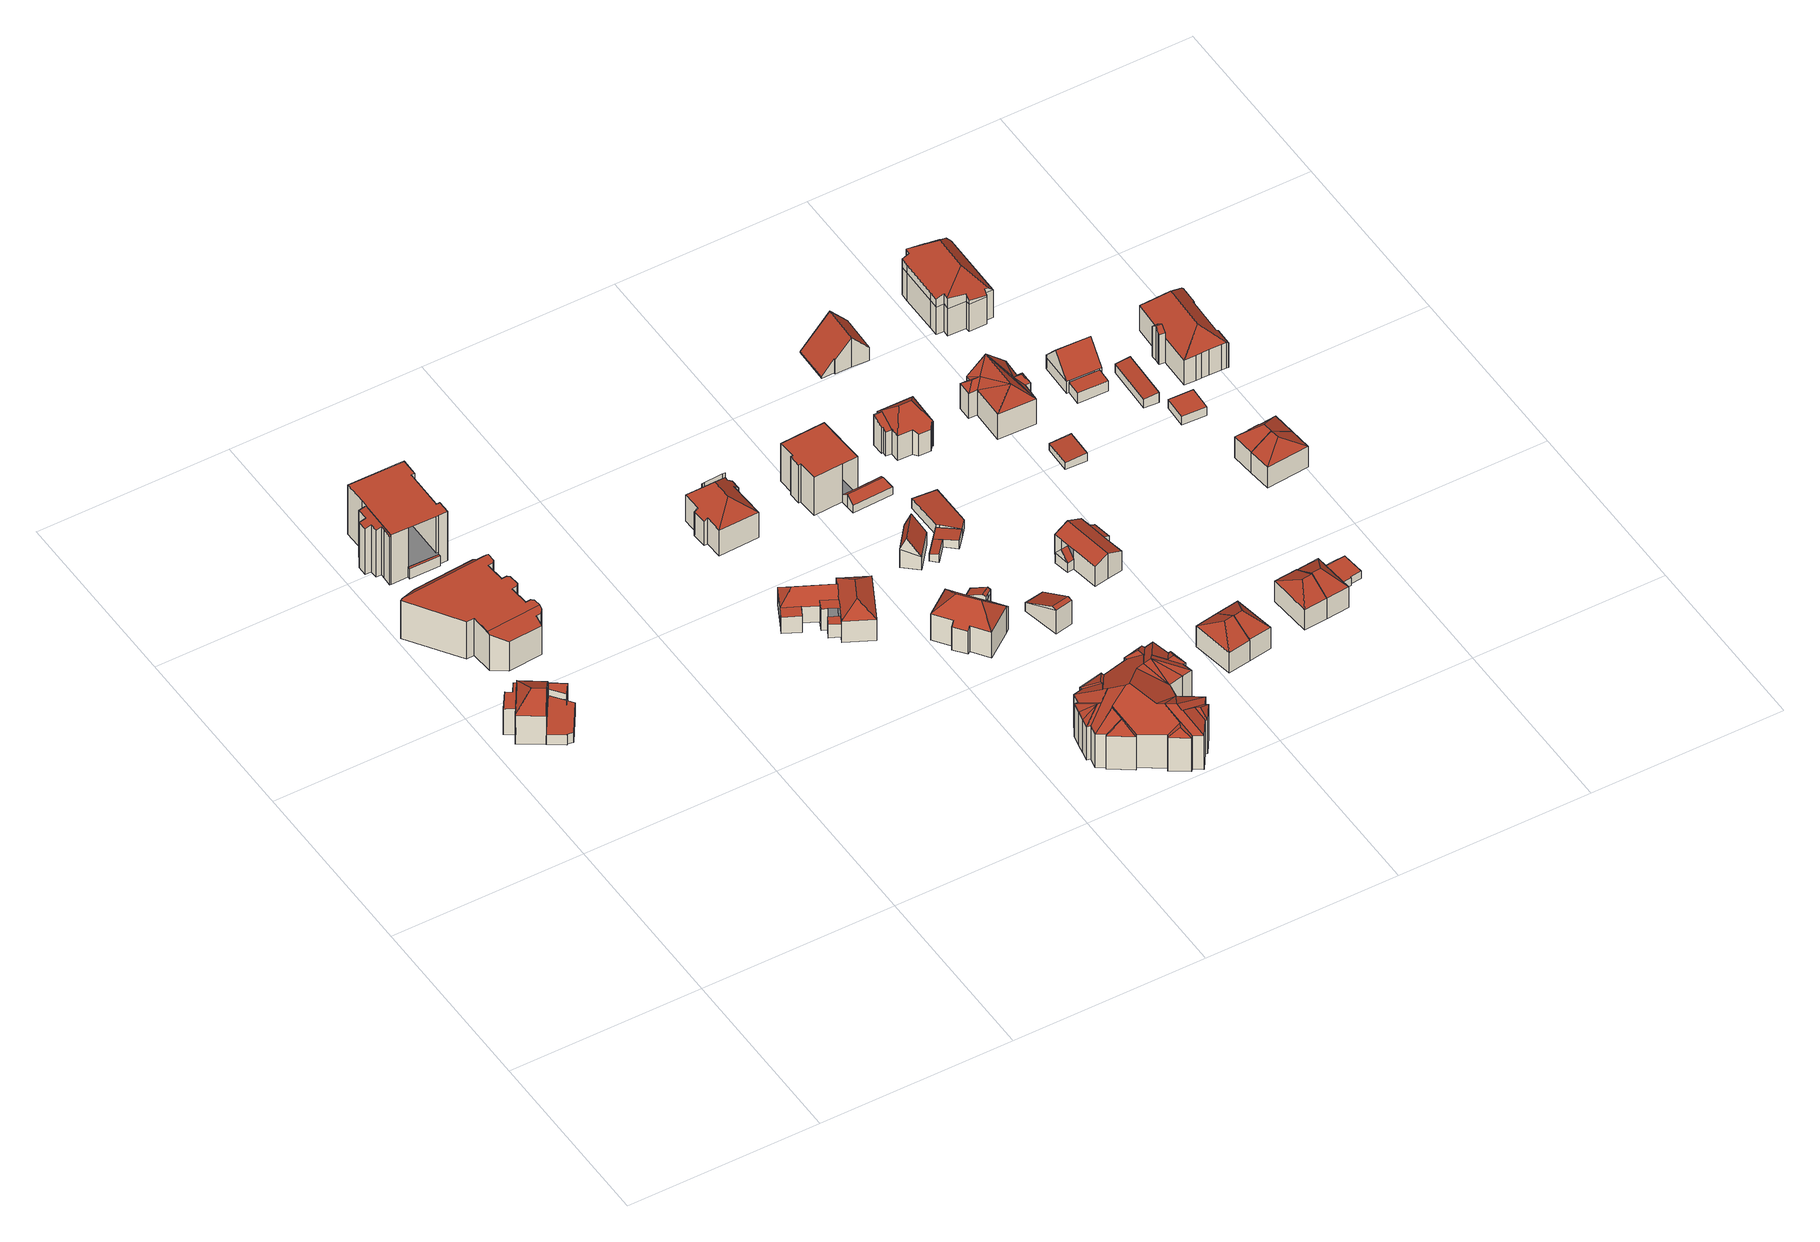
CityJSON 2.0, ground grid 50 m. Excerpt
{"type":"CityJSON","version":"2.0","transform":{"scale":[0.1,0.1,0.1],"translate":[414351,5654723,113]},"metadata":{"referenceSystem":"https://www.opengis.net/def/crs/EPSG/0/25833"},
"CityObjects":{
"building1":{"type":"Building","attributes":{"Gemeindeschluessel":14612000,"Geometrietyp2DReferenz":"3000","function":"31001_9998","roofType":"9999"},"children":["building1-1","building1-2","building1-3","building1-4"]},
"building1-1":{"type":"BuildingPart","attributes":{"Dachtyp_tdc":"tdcHipAndGableRoof","Dachneigung":28.98,"QualitaetDacherkennung":75,"Geometrietyp2DReferenz":"3000","measuredHeight":11.77,"roofType":"5000"},"parents":["building1"],"geometry":[{"type":"MultiSurface","lod":"2","boundaries":[[[0,1,2,3,4]],[[5,6,7,8,9,10]],[[11,0,4,12,13]],[[5,1,0,14]],[[11,15,14,0]],[[5,14,15,6]],[[6,15,11]],[[4,3,9,8,12]]],"semantics":{"surfaces":[{"type":"WallSurface"},{"type":"RoofSurface"},{"type":"GroundSurface"}],"values":[0,0,0,1,1,1,0,2]}}]},
"building1-2":{"type":"BuildingPart","attributes":{"Dachtyp_tdc":"tdcPolyFlatRoof","Dachneigung":0,"QualitaetDacherkennung":0,"Geometrietyp2DReferenz":"3000","measuredHeight":3,"roofType":"9999"},"parents":["building1"],"geometry":[{"type":"MultiSurface","lod":"2","boundaries":[[[7,13,16,17,18,19,20,21]],[[20,19,22,23]],[[19,18,24,22]],[[18,17,25,24]],[[17,16,26,25]],[[16,13,12,26]],[[7,21,27,8]],[[27,23,22,24,25,26,12,8]],[[23,27,21,20]],[[8,12,13,7]]],"semantics":{"surfaces":[{"type":"RoofSurface"},{"type":"WallSurface"},{"type":"GroundSurface"},{"type":"ClosureSurface","isClosure":"1","QuelleClosure":"LoD1Solid"}],"values":[0,1,1,1,1,1,1,2,3,3]}}]},
"building1-3":{"type":"BuildingPart","attributes":{"Dachtyp_tdc":"tdcPolyFlatRoof","Dachneigung":0,"QualitaetDacherkennung":0,"Geometrietyp2DReferenz":"3000","measuredHeight":7.96,"roofType":"9999"},"parents":["building1"],"geometry":[{"type":"MultiSurface","lod":"2","boundaries":[[[10,28,29,30,31,2]],[[2,31,32,3]],[[31,30,33,32]],[[30,29,34,33]],[[29,28,35,34]],[[28,10,9,35]],[[3,32,33,34,35,9]],[[3,9,10,2]]],"semantics":{"surfaces":[{"type":"RoofSurface"},{"type":"WallSurface"},{"type":"GroundSurface"},{"type":"ClosureSurface","isClosure":"1","QuelleClosure":"LoD1Solid"}],"values":[0,1,1,1,1,1,2,3]}}]},
"building1-4":{"type":"BuildingPart","attributes":{"Dachtyp_tdc":"tdcPolyFlatRoof","Dachneigung":0,"QualitaetDacherkennung":61,"Geometrietyp2DReferenz":"3000","measuredHeight":4.92,"roofType":"1000"},"parents":["building1"],"geometry":[{"type":"MultiSurface","lod":"2","boundaries":[[[36,37,38,27,21]],[[37,39,40,38]],[[39,41,20,23,40]],[[41,39,37,36]],[[27,38,40,23]]],"semantics":{"surfaces":[{"type":"WallSurface"},{"type":"RoofSurface"},{"type":"GroundSurface"}],"values":[0,0,0,1,2]}}]},
"building2":{"type":"Building","attributes":{"Dachtyp_tdc":"tdcFreeFormRoof","Gemeindeschluessel":14612000,"Dachneigung":0.707,"QualitaetDacherkennung":55,"Geometrietyp2DReferenz":"3000","measuredHeight":11.75,"function":"31001_9998","roofType":"5000"},"geometry":[{"type":"Solid","lod":"2","boundaries":[[[[42,43,44,45]],[[43,46,47,44]],[[46,48,49,47]],[[48,50,51,49]],[[50,52,53,51]],[[52,54,55,53]],[[54,56,57,55]],[[56,58,59,57]],[[58,60,61,59]],[[60,62,63,61]],[[62,64,65,63]],[[64,66,67,65]],[[66,68,69,67]],[[68,70,71,69]],[[70,72,73,71]],[[72,74,75,73]],[[74,76,77,75]],[[76,78,79,77]],[[78,80,81,79]],[[80,82,83,81]],[[82,84,85,83]],[[84,86,87,85]],[[86,88,89,87]],[[88,90,91,89]],[[90,92,93,91]],[[92,94,95,93]],[[94,96,97,95]],[[96,98,99,97]],[[98,42,45,99]],[[100,64,62,60,58,56,54,52,101]],[[42,98,96,94,92,90,102,103,43]],[[102,88,86,84,82,80,78,76,74,72,70,68,66,100,101,50,48,46,103]],[[46,43,103]],[[52,50,101]],[[90,88,102]],[[66,64,100]],[[45,44,47,49,51,53,55,57,59,61,63,65,67,69,71,73,75,77,79,81,83,85,87,89,91,93,95,97,99]]]],"semantics":{"surfaces":[{"type":"WallSurface"},{"type":"RoofSurface"},{"type":"GroundSurface"}],"values":[[0,0,0,0,0,0,0,0,0,0,0,0,0,0,0,0,0,0,0,0,0,0,0,0,0,0,0,0,0,1,1,1,0,0,0,0,2]]}}]},
"building3":{"type":"Building","attributes":{"Gemeindeschluessel":14612000,"Geometrietyp2DReferenz":"3000","function":"31001_9998","roofType":"9999"},"children":["building3-1","building3-2","building3-3"]},
"building3-1":{"type":"BuildingPart","attributes":{"Dachtyp_tdc":"tdcPolyFlatRoof","Dachneigung":0,"QualitaetDacherkennung":0,"Geometrietyp2DReferenz":"3000","measuredHeight":3.07,"roofType":"9999"},"parents":["building3"],"geometry":[{"type":"MultiSurface","lod":"2","boundaries":[[[104,105,106,107]],[[107,106,108,109]],[[106,105,110,108]],[[105,104,111,110]],[[109,108,110,111]],[[109,111,104,107]]],"semantics":{"surfaces":[{"type":"RoofSurface"},{"type":"WallSurface"},{"type":"GroundSurface"},{"type":"ClosureSurface","isClosure":"1","QuelleClosure":"LoD1Solid"}],"values":[0,1,1,1,2,3]}}]},
"building3-2":{"type":"BuildingPart","attributes":{"Dachtyp_tdc":"tdcPolyFlatRoof","Dachneigung":0,"QualitaetDacherkennung":73,"Geometrietyp2DReferenz":"3000","measuredHeight":15.14,"roofType":"1000"},"parents":["building3"],"geometry":[{"type":"MultiSurface","lod":"2","boundaries":[[[112,111,104]],[[112,113,114,115,111]],[[116,117,118,119,120]],[[117,121,122,118]],[[121,123,124,122]],[[123,125,126,124]],[[125,127,128,126]],[[127,129,130,128]],[[129,131,132,130]],[[131,133,134,132]],[[133,135,136,134]],[[135,137,109,136]],[[137,107,109]],[[135,133,131,129,127,125,123,121,117,116,113,112,137]],[[111,115,119,118,122,124,126,128,130,132,134,136,109]]],"semantics":{"surfaces":[{"type":"WallSurface"},{"type":"RoofSurface"},{"type":"GroundSurface"}],"values":[0,0,0,0,0,0,0,0,0,0,0,0,0,1,2]}}]},
"building3-3":{"type":"BuildingPart","attributes":{"Dachtyp_tdc":"tdcPolyFlatRoof","Dachneigung":14.96,"QualitaetDacherkennung":24,"Geometrietyp2DReferenz":"3000","measuredHeight":14.89,"roofType":"2100"},"parents":["building3"],"geometry":[{"type":"MultiSurface","lod":"2","boundaries":[[[114,138,139,115]],[[138,140,141,139]],[[140,142,143,141]],[[142,144,145,143]],[[144,146,147,145]],[[146,148,149,147]],[[150,151,152,153]],[[151,154,155,152]],[[154,156,157,155]],[[156,120,119,157]],[[120,156,154,151,150,148,146,144,142,140,138,114]],[[115,139,141,143,145,147,149,153,152,155,157,119]],[[148,150,153,149]]],"semantics":{"surfaces":[{"type":"WallSurface"},{"type":"RoofSurface"},{"type":"GroundSurface"}],"values":[0,0,0,0,0,0,0,0,0,0,1,2,0]}}]},
"building4":{"type":"Building","attributes":{"Gemeindeschluessel":14612000,"Geometrietyp2DReferenz":"3000","function":"31001_9998","roofType":"9999"},"children":["building4-1","building4-2","building4-3","building4-4","building4-5"]},
"building4-1":{"type":"BuildingPart","attributes":{"Dachtyp_tdc":"tdcPolyFlatRoof","Dachneigung":0,"QualitaetDacherkennung":45,"Geometrietyp2DReferenz":"3000","measuredHeight":4.16,"roofType":"1000"},"parents":["building4"],"geometry":[{"type":"MultiSurface","lod":"2","boundaries":[[[158,159,160,161]],[[159,162,163,160]],[[162,159,158,164]],[[165,161,160,163]]],"semantics":{"surfaces":[{"type":"WallSurface"},{"type":"RoofSurface"},{"type":"GroundSurface"}],"values":[0,0,1,2]}}]},
"building4-2":{"type":"BuildingPart","attributes":{"Dachtyp_tdc":"tdcPolyFlatRoof","Dachneigung":0,"QualitaetDacherkennung":73,"Geometrietyp2DReferenz":"3000","measuredHeight":4.99,"roofType":"1000"},"parents":["building4"],"geometry":[{"type":"MultiSurface","lod":"2","boundaries":[[[166,167,168,169,170]],[[167,171,172,168]],[[171,173,174,175,172]],[[173,171,167,166]],[[169,168,172,175]]],"semantics":{"surfaces":[{"type":"WallSurface"},{"type":"RoofSurface"},{"type":"GroundSurface"}],"values":[0,0,0,1,2]}}]},
"building4-3":{"type":"BuildingPart","attributes":{"Dachtyp_tdc":"tdcPolyFlatRoof","Dachneigung":0,"QualitaetDacherkennung":69,"Geometrietyp2DReferenz":"3000","measuredHeight":6.62,"roofType":"1000"},"parents":["building4"],"geometry":[{"type":"MultiSurface","lod":"2","boundaries":[[[176,177,178,163,162]],[[177,179,180,181,178]],[[179,177,176,182,183]],[[184,165,163,178,181]]],"semantics":{"surfaces":[{"type":"WallSurface"},{"type":"RoofSurface"},{"type":"GroundSurface"}],"values":[0,0,1,2]}}]},
"building4-4":{"type":"BuildingPart","attributes":{"Dachtyp_tdc":"tdcHipAndGableRoof","Dachneigung":44.17,"QualitaetDacherkennung":75,"Geometrietyp2DReferenz":"3000","measuredHeight":8.14,"roofType":"5000"},"parents":["building4"],"geometry":[{"type":"MultiSurface","lod":"2","boundaries":[[[174,185,186]],[[181,169,175,187,188,184]],[[180,170,169,181]],[[174,186,187,175]],[[186,189,188,187]],[[185,174,190]],[[170,180,191,192,193,190,174]],[[185,190,193,194,195]],[[186,185,195,189]]],"semantics":{"surfaces":[{"type":"WallSurface"},{"type":"GroundSurface"},{"type":"RoofSurface"}],"values":[0,1,0,0,0,2,2,2,0]}}]},
"building4-5":{"type":"BuildingPart","attributes":{"Dachtyp_tdc":"tdcHipRoof","Dachneigung":36.81,"QualitaetDacherkennung":84,"Geometrietyp2DReferenz":"3000","measuredHeight":9.49,"roofType":"3200"},"parents":["building4"],"geometry":[{"type":"MultiSurface","lod":"2","boundaries":[[[196,197,198,199]],[[197,200,158,161,198]],[[201,202,203,188,189,195]],[[202,204,205,203]],[[204,196,199,205]],[[197,196,206]],[[204,202,207]],[[196,204,207,206]],[[202,201,194,192,208,209,200,197,206,207]],[[199,198,161,165,184,188,203,205]]],"semantics":{"surfaces":[{"type":"WallSurface"},{"type":"RoofSurface"},{"type":"GroundSurface"}],"values":[0,0,0,0,0,1,1,1,1,2]}}]},
"building5":{"type":"Building","attributes":{"Gemeindeschluessel":14612000,"Geometrietyp2DReferenz":"3000","function":"31001_9998","roofType":"9999"},"children":["building5-1","building5-2"]},
"building5-1":{"type":"BuildingPart","attributes":{"Dachtyp_tdc":"tdcPolyFlatRoof","Dachneigung":47.73,"QualitaetDacherkennung":73,"Geometrietyp2DReferenz":"3000","measuredHeight":9.05,"roofType":"2100"},"parents":["building5"],"geometry":[{"type":"MultiSurface","lod":"2","boundaries":[[[210,211,212,213]],[[211,214,215,212]],[[216,210,213,217,218]],[[216,214,211,210]],[[213,212,215,217]]],"semantics":{"surfaces":[{"type":"WallSurface"},{"type":"RoofSurface"},{"type":"GroundSurface"}],"values":[0,0,0,1,2]}}]},
"building5-2":{"type":"BuildingPart","attributes":{"Dachtyp_tdc":"tdcHipRoof","Dachneigung":41.03,"QualitaetDacherkennung":78,"Geometrietyp2DReferenz":"3000","measuredHeight":12.44,"roofType":"3200"},"parents":["building5"],"geometry":[{"type":"MultiSurface","lod":"2","boundaries":[[[219,220,221,222]],[[220,223,224,221]],[[223,218,217,224]],[[225,226,227,215]],[[226,228,229,227]],[[228,230,231,229]],[[230,232,233,231]],[[232,234,235,233]],[[234,236,237,235]],[[236,238,239,237]],[[238,240,241,239]],[[240,219,222,241]],[[236,234,242]],[[225,218,223,243]],[[234,232,230,228,226,225,243,242]],[[223,220,219,240,238,236,242,243]],[[222,221,224,217,215,227,229,231,233,235,237,239,241]]],"semantics":{"surfaces":[{"type":"WallSurface"},{"type":"RoofSurface"},{"type":"GroundSurface"}],"values":[0,0,0,0,0,0,0,0,0,0,0,0,1,1,1,1,2]}}]},
"building6":{"type":"Building","attributes":{"Dachtyp_tdc":"tdcFreeFormRoof","Gemeindeschluessel":14612000,"Dachneigung":42.85,"QualitaetDacherkennung":55,"Geometrietyp2DReferenz":"3000","measuredHeight":12.07,"function":"31001_9998","roofType":"5000"},"geometry":[{"type":"Solid","lod":"2","boundaries":[[[[244,245,246,247]],[[245,248,249,246]],[[248,250,251,249]],[[250,252,253,251]],[[252,254,255,253]],[[254,256,257,255]],[[256,258,259,257]],[[258,260,261,259]],[[260,262,263,261]],[[262,264,265,263]],[[264,266,267,265]],[[266,244,247,267]],[[262,260,268]],[[260,258,256,254,252,250,269,268]],[[250,248,269]],[[248,245,244,266,264,262,268,269]],[[247,246,249,251,253,255,257,259,261,263,265,267]]]],"semantics":{"surfaces":[{"type":"WallSurface"},{"type":"RoofSurface"},{"type":"GroundSurface"}],"values":[[0,0,0,0,0,0,0,0,0,0,0,0,1,1,1,1,2]]}}]},
"building7":{"type":"Building","attributes":{"Dachtyp_tdc":"tdcFreeFormRoof","Gemeindeschluessel":14612000,"Dachneigung":28.81,"QualitaetDacherkennung":29,"Geometrietyp2DReferenz":"3000","measuredHeight":15.92,"function":"31001_9998","roofType":"5000"},"geometry":[{"type":"Solid","lod":"2","boundaries":[[[[270,271,272,273]],[[271,274,275,272]],[[274,276,277,275]],[[276,278,279,277]],[[278,280,281,279]],[[280,282,283,281]],[[282,284,285,283]],[[284,286,287,285]],[[286,288,289,287]],[[288,290,291,289]],[[290,292,293,291]],[[292,294,295,293]],[[294,296,297,295]],[[296,298,299,297]],[[298,300,301,299]],[[300,302,303,301]],[[302,304,305,303]],[[304,306,307,305]],[[306,308,309,307]],[[308,310,311,309]],[[310,312,313,311]],[[312,314,315,313]],[[314,316,317,315]],[[316,318,319,317]],[[318,320,321,319]],[[320,322,323,321]],[[322,324,325,323]],[[324,326,327,325]],[[326,328,329,327]],[[328,330,331,329]],[[330,332,333,331]],[[332,334,335,333]],[[334,336,337,335]],[[336,338,339,337]],[[338,340,341,339]],[[340,342,343,341]],[[342,344,345,343]],[[344,346,347,345]],[[346,348,349,347]],[[348,270,273,349]],[[350,351,352,353,348,346]],[[354,355,356,357,358,350,346,344]],[[359,354,344,342]],[[359,342,340]],[[355,354,359,340,338]],[[360,361,362,355,338,336]],[[363,360,336,334]],[[364,363,334,332]],[[364,332,330]],[[361,360,363,364,330,328]],[[362,361,328,326]],[[322,326,324]],[[322,362,326]],[[322,355,362]],[[355,322,356]],[[365,357,356,322,320]],[[366,318,316]],[[366,320,318]],[[367,320,366]],[[320,367,365]],[[368,366,316,314]],[[369,370,371,368,314,312]],[[369,312,310]],[[370,369,310,308]],[[371,370,308,306]],[[367,366,368,371,306,304]],[[372,373,367,304,302]],[[372,302,300]],[[373,372,300,298]],[[374,375,358,357,365,367,373,298,296]],[[376,377,378,374,296,294]],[[378,377,290,288]],[[379,375,374,378,288,286]],[[380,379,286,284]],[[282,380,284]],[[280,380,282]],[[380,280,278]],[[375,379,380,278,276]],[[351,350,358,375,276,274]],[[352,351,274,271]],[[353,352,271,270]],[[353,270,348]],[[273,272,275,277,279,281,283,285,287,289,291,293,295,297,299,301,303,305,307,309,311,313,315,317,319,321,323,325,327,329,331,333,335,337,339,341,343,345,347,349]],[[376,294,292]],[[377,376,292,290]]]],"semantics":{"surfaces":[{"type":"WallSurface"},{"type":"RoofSurface"},{"type":"GroundSurface"}],"values":[[0,0,0,0,0,0,0,0,0,0,0,0,0,0,0,0,0,0,0,0,0,0,0,0,0,0,0,0,0,0,0,0,0,0,0,0,0,0,0,0,1,1,1,1,1,1,1,1,1,1,1,1,1,1,1,1,1,1,1,1,1,1,1,1,1,1,1,1,1,1,1,1,1,1,1,1,1,1,1,1,1,1,2,1,1]]}}]},
"building8":{"type":"Building","attributes":{"Dachtyp_tdc":"tdcFreeFormRoof","Gemeindeschluessel":14612000,"Dachneigung":25.15,"QualitaetDacherkennung":38,"Geometrietyp2DReferenz":"3000","measuredHeight":9.8,"function":"31001_9998","roofType":"5000"},"geometry":[{"type":"Solid","lod":"2","boundaries":[[[[381,382,383,384]],[[385,386,387,388]],[[388,387,389,390]],[[391,392,247,267,265]],[[381,384,392,391]],[[384,385,247,392]],[[385,388,267,247]],[[388,390,265,267]],[[390,381,391,265]],[[382,381,390,389]],[[389,387,386,383,382]],[[384,383,386,385]]]],"semantics":{"surfaces":[{"type":"WallSurface"},{"type":"GroundSurface"},{"type":"RoofSurface"}],"values":[[0,0,0,1,0,0,0,0,0,2,2,0]]}}]},
"building9":{"type":"Building","attributes":{"Dachtyp_tdc":"tdcGableRoof","Gemeindeschluessel":14612000,"Dachneigung":57.09,"QualitaetDacherkennung":0,"Geometrietyp2DReferenz":"3000","BezugspunktDach":"2000","measuredHeight":9.16,"function":"31001_9998"},"geometry":[{"type":"MultiSurface","lod":"2","boundaries":[[[393,394,395,396]],[[397,398,396,395]],[[394,393,399,400]],[[393,398,401,399]],[[398,397,402,401]],[[397,394,400,402]],[[398,393,396]],[[394,397,395]],[[400,399,401,402]]],"semantics":{"surfaces":[{"type":"RoofSurface"},{"type":"WallSurface"},{"type":"GroundSurface"}],"values":[0,0,1,1,1,1,1,1,2]}}]},
"building10":{"type":"Building","attributes":{"Dachtyp_tdc":"tdcPolyFlatRoof","Gemeindeschluessel":14612000,"Dachneigung":5.36,"QualitaetDacherkennung":69,"Geometrietyp2DReferenz":"3000","measuredHeight":2.39,"function":"31001_9998","roofType":"2100"},"geometry":[{"type":"Solid","lod":"2","boundaries":[[[[403,404,405,406]],[[404,407,408,405]],[[407,409,410,408]],[[409,403,406,410]],[[409,407,404,403]],[[406,405,408,410]]]],"semantics":{"surfaces":[{"type":"WallSurface"},{"type":"RoofSurface"},{"type":"GroundSurface"}],"values":[[0,0,0,0,1,2]]}}]},
"building11":{"type":"Building","attributes":{"Gemeindeschluessel":14612000,"Geometrietyp2DReferenz":"3000","function":"31001_9998","roofType":"9999"},"children":["building11-1","building11-2"]},
"building11-1":{"type":"BuildingPart","attributes":{"Dachtyp_tdc":"tdcPolyFlatRoof","Dachneigung":0,"QualitaetDacherkennung":59,"Geometrietyp2DReferenz":"3000","measuredHeight":11.71,"roofType":"1000"},"parents":["building11"],"geometry":[{"type":"MultiSurface","lod":"2","boundaries":[[[411,412,413]],[[411,414,415,412]],[[414,416,417,415]],[[416,418,419,417]],[[418,420,421,419]],[[420,422,423,421]],[[422,424,425,423]],[[424,426,427,425]],[[426,428,429,430,427]],[[428,426,424,422,420,418,416,414,411]],[[412,415,417,419,421,423,425,427,430]]],"semantics":{"surfaces":[{"type":"WallSurface"},{"type":"RoofSurface"},{"type":"GroundSurface"}],"values":[0,0,0,0,0,0,0,0,0,1,2]}}]},
"building11-2":{"type":"BuildingPart","attributes":{"Dachtyp_tdc":"tdcHipAndGableRoof","Dachneigung":43.36,"QualitaetDacherkennung":17,"Geometrietyp2DReferenz":"3000","measuredHeight":4.02,"roofType":"5000"},"parents":["building11"],"geometry":[{"type":"MultiSurface","lod":"2","boundaries":[[[429,431,432,430]],[[431,433,434,432]],[[433,435,436,434]],[[435,437,438,436]],[[437,413,412,438]],[[433,431,439]],[[431,429,413,437,439]],[[437,435,433,439]],[[412,430,432,434,436,438]]],"semantics":{"surfaces":[{"type":"WallSurface"},{"type":"RoofSurface"},{"type":"GroundSurface"}],"values":[0,0,0,0,0,1,1,1,2]}}]},
"building12":{"type":"Building","attributes":{"Dachtyp_tdc":"tdcGableRoof","Gemeindeschluessel":14612000,"Dachneigung":30.37,"QualitaetDacherkennung":8,"Geometrietyp2DReferenz":"3000","measuredHeight":7.68,"function":"31001_9998","roofType":"3100"},"geometry":[{"type":"Solid","lod":"2","boundaries":[[[[440,441,442,443]],[[441,444,445,442]],[[444,446,447,445]],[[446,440,443,447]],[[444,441,448]],[[440,446,449]],[[441,440,449,448]],[[446,444,448,449]],[[443,442,445,447]]]],"semantics":{"surfaces":[{"type":"WallSurface"},{"type":"RoofSurface"},{"type":"GroundSurface"}],"values":[[0,0,0,0,0,0,1,1,2]]}}]},
"building13":{"type":"Building","attributes":{"Dachtyp_tdc":"tdcPolyFlatRoof","Gemeindeschluessel":14612000,"Dachneigung":4.08,"QualitaetDacherkennung":73,"Geometrietyp2DReferenz":"3000","measuredHeight":2.6,"function":"31001_9998","roofType":"2100"},"geometry":[{"type":"Solid","lod":"2","boundaries":[[[[407,450,451,408]],[[450,452,453,451]],[[452,454,455,453]],[[454,456,457,455]],[[456,409,410,457]],[[409,407,408,410]],[[409,456,454,452,450,407]],[[408,451,453,455,457,410]]]],"semantics":{"surfaces":[{"type":"WallSurface"},{"type":"RoofSurface"},{"type":"GroundSurface"}],"values":[[0,0,0,0,0,0,1,2]]}}]},
"building14":{"type":"Building","attributes":{"Dachtyp_tdc":"tdcPolyFlatRoof","Gemeindeschluessel":14612000,"Dachneigung":5.4,"QualitaetDacherkennung":62,"Geometrietyp2DReferenz":"3000","measuredHeight":2.99,"function":"31001_9998","roofType":"2100"},"geometry":[{"type":"Solid","lod":"2","boundaries":[[[[458,459,460,451]],[[459,461,462,460]],[[461,463,464,462]],[[463,454,455,464]],[[454,465,453,455]],[[465,458,451,453]],[[465,454,463,461,459,458]],[[451,460,462,464,455,453]]]],"semantics":{"surfaces":[{"type":"WallSurface"},{"type":"RoofSurface"},{"type":"GroundSurface"}],"values":[[0,0,0,0,0,0,1,2]]}}]},
"building15":{"type":"Building","attributes":{"Dachtyp_tdc":"tdcHipAndGableRoof","Gemeindeschluessel":14612000,"Dachneigung":31.81,"QualitaetDacherkennung":75,"Geometrietyp2DReferenz":"3000","measuredHeight":9.75,"function":"31001_9998","roofType":"5000"},"geometry":[{"type":"Solid","lod":"2","boundaries":[[[[466,467,468,469]],[[467,470,471,468]],[[470,472,473,471]],[[472,466,469,473]],[[470,467,474]],[[466,472,475]],[[467,466,475,474]],[[472,470,474,475]],[[469,468,471,473]]]],"semantics":{"surfaces":[{"type":"WallSurface"},{"type":"RoofSurface"},{"type":"GroundSurface"}],"values":[[0,0,0,0,1,0,1,1,2]]}}]},
"building16":{"type":"Building","attributes":{"Gemeindeschluessel":14612000,"Geometrietyp2DReferenz":"3000","function":"31001_9998","roofType":"9999"},"children":["building16-1","building16-2","building16-3"]},
"building16-1":{"type":"BuildingPart","attributes":{"Dachtyp_tdc":"tdcPolyFlatRoof","Dachneigung":25.72,"QualitaetDacherkennung":86,"Geometrietyp2DReferenz":"3000","measuredHeight":5.97,"roofType":"2100"},"parents":["building16"],"geometry":[{"type":"MultiSurface","lod":"2","boundaries":[[[476,477,478,479]],[[477,480,478]],[[481,482,483,484,485]],[[482,486,487,483]],[[486,476,479,487]],[[486,482,481,477,476]],[[479,478,484,483,487]]],"semantics":{"surfaces":[{"type":"WallSurface"},{"type":"RoofSurface"},{"type":"GroundSurface"}],"values":[0,0,0,0,0,1,2]}}]},
"building16-2":{"type":"BuildingPart","attributes":{"Dachtyp_tdc":"tdcGableRoof","Dachneigung":51.54,"QualitaetDacherkennung":15,"Geometrietyp2DReferenz":"3000","measuredHeight":5.7,"roofType":"3100"},"parents":["building16"],"geometry":[{"type":"MultiSurface","lod":"2","boundaries":[[[488,489,490,491]],[[489,492,493,490]],[[492,494,495,493]],[[492,489,496]],[[489,488,497,496]],[[494,492,496,497]],[[491,490,493,495]]],"semantics":{"surfaces":[{"type":"WallSurface"},{"type":"RoofSurface"},{"type":"GroundSurface"}],"values":[0,0,0,0,1,1,2]}}]},
"building16-3":{"type":"BuildingPart","attributes":{"Dachtyp_tdc":"tdcGableRoof","Dachneigung":25.2,"QualitaetDacherkennung":89,"Geometrietyp2DReferenz":"3000","measuredHeight":7.81,"roofType":"3100"},"parents":["building16"],"geometry":[{"type":"MultiSurface","lod":"2","boundaries":[[[498,499,500,495,494]],[[499,501,502,500]],[[501,503,504,502]],[[503,505,483,504]],[[505,485,484,483]],[[480,506,507,478]],[[506,508,509,507]],[[508,510,511,509]],[[510,512,488,491,511]],[[508,506,480,485,505,503,501]],[[501,499,498,512,510,508]],[[495,500,502,504,483,484,478,507,509,511,491]]],"semantics":{"surfaces":[{"type":"WallSurface"},{"type":"RoofSurface"},{"type":"GroundSurface"}],"values":[0,0,0,0,0,0,0,0,0,1,1,2]}}]},
"building17":{"type":"Building","attributes":{"Gemeindeschluessel":14612000,"Geometrietyp2DReferenz":"3000","function":"31001_9998","roofType":"9999"},"children":["building17-1","building17-2"]},
"building17-1":{"type":"BuildingPart","attributes":{"Dachtyp_tdc":"tdcPolyFlatRoof","Dachneigung":25.07,"QualitaetDacherkennung":37,"Geometrietyp2DReferenz":"3000","measuredHeight":9.31,"roofType":"2100"},"parents":["building17"],"geometry":[{"type":"MultiSurface","lod":"2","boundaries":[[[513,514,515,516]],[[514,517,518,515]],[[517,519,520,518]],[[519,521,522,520]],[[521,523,524,525,522]],[[523,521,519,517,514,513,526]],[[516,515,518,520,522,525]]],"semantics":{"surfaces":[{"type":"WallSurface"},{"type":"RoofSurface"},{"type":"GroundSurface"}],"values":[0,0,0,0,0,1,2]}}]},
"building17-2":{"type":"BuildingPart","attributes":{"Dachtyp_tdc":"tdcHipRoof","Dachneigung":40.8,"QualitaetDacherkennung":92,"Geometrietyp2DReferenz":"3000","measuredHeight":11.63,"roofType":"3200"},"parents":["building17"],"geometry":[{"type":"MultiSurface","lod":"2","boundaries":[[[527,528,529,530]],[[528,531,532,529]],[[531,533,513,516,532]],[[524,534,535,525]],[[534,536,537,535]],[[536,538,539,537]],[[538,540,541,539]],[[540,542,543,541]],[[542,527,530,543]],[[534,524,526,533,531,544]],[[538,536,545]],[[531,528,527,542,540,538,545,544]],[[536,534,544,545]],[[530,529,532,516,525,535,537,539,541,543]]],"semantics":{"surfaces":[{"type":"WallSurface"},{"type":"RoofSurface"},{"type":"GroundSurface"}],"values":[0,0,0,0,0,0,0,0,0,1,1,1,1,2]}}]},
"building18":{"type":"Building","attributes":{"Dachtyp_tdc":"tdcHipAndGableRoof","Gemeindeschluessel":14612000,"Dachneigung":31.73,"QualitaetDacherkennung":75,"Geometrietyp2DReferenz":"3000","measuredHeight":9.67,"function":"31001_9998","roofType":"5000"},"geometry":[{"type":"Solid","lod":"2","boundaries":[[[[472,546,547,473]],[[546,548,549,547]],[[548,550,469,549]],[[550,472,473,469]],[[548,546,551]],[[472,550,552]],[[546,472,552,551]],[[550,548,551,552]],[[473,547,549,469]]]],"semantics":{"surfaces":[{"type":"WallSurface"},{"type":"RoofSurface"},{"type":"GroundSurface"}],"values":[[0,0,0,0,1,0,1,1,2]]}}]},
"building19":{"type":"Building","attributes":{"Dachtyp_tdc":"tdcGableRoof","Gemeindeschluessel":14612000,"Dachneigung":48.83,"QualitaetDacherkennung":75,"Geometrietyp2DReferenz":"3000","measuredHeight":9.1,"function":"31001_9998","roofType":"3100"},"geometry":[{"type":"Solid","lod":"2","boundaries":[[[[553,554,555,556,557,558,559,560]],[[561,562,555,554]],[[562,563,556,555]],[[563,564,557,556]],[[564,565,558,557]],[[565,566,559,558]],[[566,567,560,559]],[[567,568,553,560]],[[565,564,563,562]],[[562,561,568,567,566,565]],[[568,561,554,553]]]],"semantics":{"surfaces":[{"type":"GroundSurface"},{"type":"WallSurface"},{"type":"RoofSurface"}],"values":[[0,1,1,1,1,1,1,1,2,2,1]]}}]},
"building20":{"type":"Building","attributes":{"Dachtyp_tdc":"tdcHipAndGableRoof","Gemeindeschluessel":14612000,"Dachneigung":29.1,"QualitaetDacherkennung":74,"Geometrietyp2DReferenz":"3000","measuredHeight":9.6,"function":"31001_9998","roofType":"5000"},"geometry":[{"type":"Solid","lod":"2","boundaries":[[[[569,570,571,572]],[[570,573,574,571]],[[573,575,576,574]],[[575,569,572,576]],[[573,570,577]],[[569,575,578]],[[570,569,578,577]],[[575,573,577,578]],[[572,571,574,576]]]],"semantics":{"surfaces":[{"type":"WallSurface"},{"type":"RoofSurface"},{"type":"GroundSurface"}],"values":[[0,0,0,0,1,0,1,1,2]]}}]},
"building21":{"type":"Building","attributes":{"Dachtyp_tdc":"tdcFreeFormRoof","Gemeindeschluessel":14612000,"Dachneigung":43.01,"QualitaetDacherkennung":42,"Geometrietyp2DReferenz":"3000","measuredHeight":12.28,"function":"31001_9998","roofType":"5000"},"geometry":[{"type":"Solid","lod":"2","boundaries":[[[[579,580,581,582]],[[580,583,584,581]],[[583,585,586,584]],[[585,587,588,586]],[[587,589,590,588]],[[589,591,592,590]],[[591,593,594,592]],[[593,595,596,594]],[[595,597,598,596]],[[597,599,600,598]],[[599,601,602,600]],[[601,579,582,602]],[[603,604,601,599]],[[603,599,597]],[[604,603,597,595]],[[605,604,606]],[[579,604,605]],[[604,579,601]],[[595,606,604]],[[606,595,593]],[[606,593,591]],[[607,591,589]],[[605,591,607]],[[591,605,606]],[[580,607,583]],[[607,580,605]],[[608,607,589,587]],[[608,587,585]],[[607,608,585,583]],[[605,580,579]],[[582,581,584,586,588,590,592,594,596,598,600,602]]]],"semantics":{"surfaces":[{"type":"WallSurface"},{"type":"RoofSurface"},{"type":"GroundSurface"}],"values":[[0,0,0,0,0,0,0,0,0,0,0,0,1,1,1,1,1,1,1,1,1,1,1,1,1,1,1,1,1,0,2]]}}]},
"building22":{"type":"Building","attributes":{"Dachtyp_tdc":"tdcPolyFlatRoof","Gemeindeschluessel":14612000,"Dachneigung":3.72,"QualitaetDacherkennung":61,"Geometrietyp2DReferenz":"3000","measuredHeight":2.52,"function":"31001_9998","roofType":"2100"},"geometry":[{"type":"Solid","lod":"2","boundaries":[[[[609,610,611,612]],[[610,613,614,611]],[[613,615,616,614]],[[615,609,612,616]],[[615,613,610,609]],[[612,611,614,616]]]],"semantics":{"surfaces":[{"type":"WallSurface"},{"type":"RoofSurface"},{"type":"GroundSurface"}],"values":[[0,0,0,0,1,2]]}}]},
"building23":{"type":"Building","attributes":{"Dachtyp_tdc":"tdcHipAndGableRoof","Gemeindeschluessel":14612000,"Dachneigung":31.6,"QualitaetDacherkennung":78,"Geometrietyp2DReferenz":"3000","measuredHeight":9.71,"function":"31001_9998","roofType":"5000"},"geometry":[{"type":"Solid","lod":"2","boundaries":[[[[617,618,619,576]],[[618,620,621,619]],[[620,569,572,621]],[[569,617,576,572]],[[620,618,622]],[[617,569,623]],[[618,617,623,622]],[[569,620,622,623]],[[576,619,621,572]]]],"semantics":{"surfaces":[{"type":"WallSurface"},{"type":"RoofSurface"},{"type":"GroundSurface"}],"values":[[0,0,0,0,1,0,1,1,2]]}}]},
"building24":{"type":"Building","attributes":{"Dachtyp_tdc":"tdcPolyFlatRoof","Gemeindeschluessel":14612000,"Dachneigung":0,"QualitaetDacherkennung":87,"Geometrietyp2DReferenz":"3000","measuredHeight":2.31,"function":"31001_9998","roofType":"1000"},"geometry":[{"type":"Solid","lod":"2","boundaries":[[[[624,625,626,627]],[[625,628,629,626]],[[628,630,631,629]],[[630,632,633,631]],[[632,634,635,633]],[[632,630,628,625,624,636,634]],[[635,637,627,626,629,631,633]],[[634,636,637,635]],[[636,624,627,637]]]],"semantics":{"surfaces":[{"type":"WallSurface"},{"type":"RoofSurface"},{"type":"GroundSurface"}],"values":[[0,0,0,0,0,1,2,0,0]]}}]},
"building25":{"type":"Building","attributes":{"Dachtyp_tdc":"tdcFreeFormRoof","Gemeindeschluessel":14612000,"Dachneigung":23.32,"QualitaetDacherkennung":37,"Geometrietyp2DReferenz":"3000","measuredHeight":14.52,"function":"31001_9998","roofType":"5000"},"geometry":[{"type":"Solid","lod":"2","boundaries":[[[[638,639,640,641]],[[639,642,643,640]],[[642,644,645,643]],[[644,646,647,645]],[[646,648,649,647]],[[648,650,651,649]],[[650,652,653,651]],[[652,654,655,653]],[[654,656,657,655]],[[656,658,659,657]],[[658,660,661,659]],[[660,662,663,661]],[[662,664,665,663]],[[664,666,667,665]],[[666,668,669,667]],[[668,670,671,669]],[[670,672,673,671]],[[672,638,641,673]],[[674,675,676,677,678,679,680,681]],[[682,683,684,685,686,687,688]],[[639,638,682,688,681,680]],[[689,690,691,692,693,694,695,674,681,688,687]],[[650,675,674,695,652]],[[652,695,694,654]],[[654,694,693,656]],[[656,693,692,658]],[[658,692,691,660]],[[660,691,690,662]],[[662,690,689,664]],[[664,689,687,686,666]],[[666,686,685,668]],[[668,685,684,670]],[[670,684,683,672]],[[672,683,682,638]],[[642,679,678,644]],[[639,680,679,642]],[[644,678,677,646]],[[646,677,676,648]],[[648,676,675,650]],[[641,640,643,645,647,649,651,653,655,657,659,661,663,665,667,669,671,673]]]],"semantics":{"surfaces":[{"type":"WallSurface"},{"type":"RoofSurface"},{"type":"GroundSurface"}],"values":[[0,0,0,0,0,0,0,0,0,0,0,0,0,0,0,0,0,0,1,1,1,1,0,0,0,0,0,0,0,0,0,0,0,0,0,0,0,0,0,2]]}}]},
"building26":{"type":"Building","attributes":{"Gemeindeschluessel":14612000,"Geometrietyp2DReferenz":"3000","function":"31001_9998","roofType":"9999"},"children":["building26-1","building26-2"]},
"building26-1":{"type":"BuildingPart","attributes":{"Dachtyp_tdc":"tdcPolyFlatRoof","Dachneigung":0,"QualitaetDacherkennung":0,"Geometrietyp2DReferenz":"3000","measuredHeight":3.18,"roofType":"9999"},"parents":["building26"],"geometry":[{"type":"MultiSurface","lod":"2","boundaries":[[[696,697,698,699]],[[699,698,700,701]],[[698,697,702,700]],[[696,699,701,703]],[[701,700,702,703]],[[703,702,697,696]]],"semantics":{"surfaces":[{"type":"RoofSurface"},{"type":"WallSurface"},{"type":"GroundSurface"},{"type":"ClosureSurface","isClosure":"1","QuelleClosure":"LoD1Solid"}],"values":[0,1,1,1,2,3]}}]},
"building26-2":{"type":"BuildingPart","attributes":{"Dachtyp_tdc":"tdcGableRoof","Dachneigung":49.76,"QualitaetDacherkennung":93,"Geometrietyp2DReferenz":"3000","measuredHeight":9.31,"roofType":"3100"},"parents":["building26"],"geometry":[{"type":"MultiSurface","lod":"2","boundaries":[[[704,705,706,707]],[[708,709,706,705,710,711]],[[712,707,706,709]],[[713,704,707,712]],[[710,705,704,713]],[[714,715,703,702,716,717]],[[713,712,714,717]],[[712,709,715,714]],[[709,708,703,715]],[[708,696,703]],[[711,710,716,702,697]],[[710,713,717,716]]],"semantics":{"surfaces":[{"type":"RoofSurface"},{"type":"WallSurface"},{"type":"GroundSurface"}],"values":[0,0,1,1,1,2,1,1,1,1,1,1]}}]},
"building27":{"type":"Building","attributes":{"Dachtyp_tdc":"tdcPolyFlatRoof","Gemeindeschluessel":14612000,"Dachneigung":6.18,"QualitaetDacherkennung":97,"Geometrietyp2DReferenz":"3000","measuredHeight":3.1,"function":"31001_9998","roofType":"2100"},"geometry":[{"type":"Solid","lod":"2","boundaries":[[[[718,719,720,721]],[[719,722,723,720]],[[721,720,723,724]],[[722,725,724,723]],[[725,718,721,724]],[[725,722,719,718]]]],"semantics":{"surfaces":[{"type":"WallSurface"},{"type":"GroundSurface"},{"type":"RoofSurface"}],"values":[[0,0,1,0,0,2]]}}]},
"building28":{"type":"Building","attributes":{"Dachtyp_tdc":"tdcHipAndGableRoof","Gemeindeschluessel":14612000,"Dachneigung":31.79,"QualitaetDacherkennung":77,"Geometrietyp2DReferenz":"3000","measuredHeight":9.72,"function":"31001_9998","roofType":"5000"},"geometry":[{"type":"Solid","lod":"2","boundaries":[[[[726,727,728,729]],[[727,730,731,728]],[[730,732,733,731]],[[732,726,729,733]],[[730,727,734]],[[726,732,735]],[[727,726,735,734]],[[732,730,734,735]],[[729,728,731,733]]]],"semantics":{"surfaces":[{"type":"WallSurface"},{"type":"RoofSurface"},{"type":"GroundSurface"}],"values":[[0,0,0,0,1,0,1,1,2]]}}]},
"building29":{"type":"Building","attributes":{"Dachtyp_tdc":"tdcPolyFlatRoof","Gemeindeschluessel":14612000,"Dachneigung":0,"QualitaetDacherkennung":80,"Geometrietyp2DReferenz":"3000","measuredHeight":2.66,"function":"31001_9998","roofType":"1000"},"geometry":[{"type":"Solid","lod":"2","boundaries":[[[[736,737,738,739]],[[737,740,741,738]],[[740,742,743,741]],[[742,736,739,743]],[[742,740,737,736]],[[739,738,741,743]]]],"semantics":{"surfaces":[{"type":"WallSurface"},{"type":"RoofSurface"},{"type":"GroundSurface"}],"values":[[0,0,0,0,1,2]]}}]},
"building30":{"type":"Building","attributes":{"Dachtyp_tdc":"tdcHipAndGableRoof","Gemeindeschluessel":14612000,"Dachneigung":45.03,"QualitaetDacherkennung":77,"Geometrietyp2DReferenz":"3000","measuredHeight":9.73,"function":"31001_9998","roofType":"5000"},"geometry":[{"type":"Solid","lod":"2","boundaries":[[[[732,744,745,733]],[[744,746,747,745]],[[746,748,749,747]],[[748,750,751,749]],[[750,752,753,751]],[[752,754,755,753]],[[754,726,729,755]],[[726,735,756,729]],[[735,732,733,756]],[[754,752,750,748,746,744,757]],[[744,732,735,757]],[[735,726,754,757]],[[733,745,747,749,751,753,755,729,756]]]],"semantics":{"surfaces":[{"type":"WallSurface"},{"type":"RoofSurface"},{"type":"GroundSurface"}],"values":[[0,0,0,0,0,0,0,0,0,1,1,1,2]]}}]},
"building31":{"type":"Building","attributes":{"Gemeindeschluessel":14612000,"Geometrietyp2DReferenz":"3000","function":"31001_9998","roofType":"9999"},"children":["building31-1","building31-2"]},
"building31-1":{"type":"BuildingPart","attributes":{"Dachtyp_tdc":"tdcHipRoof","Dachneigung":42.81,"QualitaetDacherkennung":79,"Geometrietyp2DReferenz":"3000","measuredHeight":12.87,"roofType":"3200"},"parents":["building31"],"geometry":[{"type":"MultiSurface","lod":"2","boundaries":[[[758,759,760,761,762,763,764]],[[765,766,767,768,769,770,771,772,764,763]],[[773,774,775,776,777,778,779,780,781,782,783,784,785,786,787,788,789]],[[769,768,774,773]],[[768,767,775,774]],[[767,766,776,775]],[[766,765,777,776]],[[765,790,778,777]],[[790,791,779,778]],[[791,792,780,779]],[[792,793,781,780]],[[793,762,782,781]],[[762,761,783,782]],[[759,758,786,785]],[[758,772,787,786]],[[772,771,788,787]],[[771,770,789,788]],[[770,769,773,789]],[[772,758,764]],[[762,793,792,791,790,765,763]]],"semantics":{"surfaces":[{"type":"RoofSurface"},{"type":"GroundSurface"},{"type":"WallSurface"}],"values":[0,0,1,2,2,2,2,2,2,2,2,2,2,2,2,2,2,2,0,0]}}]},
"building31-2":{"type":"BuildingPart","attributes":{"Dachtyp_tdc":"tdcGableRoof","Dachneigung":42.47,"QualitaetDacherkennung":47,"Geometrietyp2DReferenz":"3000","measuredHeight":10.49,"roofType":"3100"},"parents":["building31"],"geometry":[{"type":"MultiSurface","lod":"2","boundaries":[[[794,759,785]],[[795,783,761]],[[795,796,797,783]],[[796,798,799,797]],[[798,800,801,799]],[[800,802,803,801]],[[802,804,805,803]],[[804,794,785,805]],[[800,798,796,795,806]],[[806,794,804,802,800]],[[785,784,783,797,799,801,803,805]]],"semantics":{"surfaces":[{"type":"WallSurface"},{"type":"RoofSurface"},{"type":"GroundSurface"}],"values":[0,0,0,0,0,0,0,0,1,1,2]}}]}
},
"vertices":[
[48,868,103],[64,891,103],[64,891,96],[64,891,16],[48,868,16],[109,960,104],[166,922,104],[166,922,46],[166,922,16],[109,960,16],[109,960,96],[105,830,103],[105,830,16],[105,830,46],[107,897,134],[136,877,134],
[144,805,46],[145,807,46],[161,804,46],[213,883,46],[201,899,46],[174,934,46],[213,883,16],[201,899,16],[161,804,16],[145,807,16],[144,805,16],[174,934,16],
[102,965,96],[86,940,96],[71,950,96],[41,906,96],[41,906,16],[71,950,16],[86,940,16],[102,965,16],
[174,934,66],[185,951,66],[185,951,16],[220,927,66],[220,927,16],[201,899,66],
[156,1069,108],[120,1093,129],[120,1093,19],[156,1069,19],[115,1151,134],[115,1151,19],[95,1150,134],[95,1150,19],[5,1282,136],[5,1282,19],[64,1322,107],[64,1322,19],[124,1327,106],[124,1327,19],[224,1335,107],[224,1335,19],[224,1328,113],[224,1328,19],[225,1315,125],[225,1315,19],[239,1316,125],[239,1316,19],[245,1311,130],[245,1311,19],[247,1283,136],[247,1283,19],[242,1277,136],[242,1277,19],[228,1276,136],[228,1276,19],[232,1225,135],[232,1225,19],[246,1226,135],[246,1226,19],[252,1221,135],[252,1221,19],[254,1193,135],[254,1193,19],[249,1187,135],[249,1187,19],[235,1185,135],[235,1185,19],[239,1135,134],[239,1135,19],[253,1136,134],[253,1136,19],[259,1131,134],[259,1131,19],[261,1102,127],[261,1102,19],[256,1096,123],[256,1096,19],[242,1095,123],[242,1095,19],[244,1079,111],[244,1079,19],[244,1075,108],[244,1075,19],[246,1305,136],[12,1286,136],[261,1111,134],[119,1100,134],
[122,1442,46],[122,1435,46],[201,1435,46],[201,1441,46],[201,1435,15],[201,1441,15],[122,1435,15],[122,1442,15],
[122,1442,167],[79,1442,167],[79,1442,164],[79,1442,15],[80,1553,167],[80,1568,167],[80,1568,15],[80,1553,15],[80,1553,164],[80,1628,167],[80,1628,15],[204,1627,167],[204,1627,15],[225,1627,167],[225,1627,15],[225,1581,167],[225,1581,15],[216,1581,167],[216,1581,15],[215,1474,167],[215,1474,15],[224,1474,167],[224,1474,15],[224,1441,167],[224,1441,15],[201,1441,167],
[75,1442,163],[75,1442,15],[76,1467,163],[76,1467,15],[76,1479,163],[76,1479,15],[62,1479,160],[62,1479,15],[62,1499,160],[62,1499,15],[46,1499,155],[46,1499,15],[46,1524,155],[62,1524,160],[62,1524,15],[46,1524,15],[62,1553,160],[62,1553,15],[67,1553,161],[67,1553,15],
[838,777,59],[813,790,59],[813,790,18],[838,777,18],[824,812,59],[824,812,18],[849,799,59],[849,799,18],
[786,862,68],[773,835,68],[773,835,18],[786,862,18],[786,862,67],[731,856,68],[731,856,18],[745,883,68],[745,883,67],[745,883,18],
[824,812,84],[811,818,84],[811,818,18],[823,843,84],[823,843,67],[823,843,18],[849,799,84],[861,824,84],[861,824,18],
[773,939,70],[773,939,67],[773,939,18],[890,881,18],[890,881,67],[785,899,99],[861,824,67],[869,839,83],[876,854,99],[884,868,83],[890,881,70],
[900,727,83],[830,762,83],[830,762,18],[900,727,18],[838,777,83],[890,881,83],[892,885,83],[892,885,18],[962,850,83],[962,850,18],[882,780,113],[909,833,113],[861,824,83],[849,799,83],
[787,1283,96],[842,1286,96],[842,1286,17],[787,1283,17],[843,1276,107],[843,1276,17],[787,1273,107],[787,1273,17],[787,1273,95],
[730,1222,89],[739,1222,97],[739,1222,17],[730,1222,17],[737,1271,97],[737,1271,17],[843,1276,93],[843,1267,93],[843,1267,17],[856,1268,82],[856,1268,17],[857,1242,82],[857,1242,17],[844,1241,94],[844,1241,17],[848,1142,94],[848,1142,17],[743,1137,97],[743,1137,17],[741,1184,97],[741,1184,17],[732,1184,89],[732,1184,17],[792,1179,141],[790,1234,141],
[1137,644,89],[1166,605,89],[1166,605,17],[1137,644,17],[1159,599,97],[1159,599,17],[1088,547,97],[1088,547,17],[1057,590,96],[1057,590,17],[1050,585,88],[1050,585,17],[1026,616,88],[1026,616,17],[1035,623,98],[1035,623,17],[1003,667,97],[1003,667,17],[1072,718,97],[1072,718,17],[1101,678,97],[1101,678,17],[1130,639,97],[1130,639,17],[1063,657,137],[1098,609,138],
[1121,116,119],[1123,120,119],[1123,120,16],[1121,116,16],[1103,134,119],[1103,134,16],[1108,161,119],[1108,161,16],[1099,163,119],[1099,163,16],[1104,188,119],[1104,188,16],[1108,212,119],[1108,212,16],[1114,241,119],[1114,241,16],[1123,239,119],[1123,239,16],[1128,266,119],[1128,266,16],[1153,271,119],[1153,271,16],[1151,277,119],[1151,277,16],[1215,291,119],[1215,291,16],[1217,284,119],[1217,284,16],[1286,300,119],[1286,300,16],[1284,306,119],[1284,306,16],[1337,318,119],[1337,318,16],[1339,310,119],[1339,310,16],[1364,316,119],[1364,316,16],[1375,268,119],[1375,268,16],[1381,269,119],[1381,269,16],[1391,221,119],[1391,221,16],[1384,219,119],[1384,219,16],[1390,194,119],[1390,194,16],[1364,189,119],[1364,189,16],[1325,180,119],[1325,180,16],[1318,143,119],[1318,143,16],[1352,121,119],[1352,121,16],[1373,106,119],[1373,106,16],[1360,87,119],[1360,87,16],[1366,83,119],[1366,83,16],[1338,41,119],[1338,41,16],[1333,44,119],[1333,44,16],[1305,2,119],[1305,2,16],[1283,17,119],[1283,17,16],[1278,11,119],[1278,11,16],[1234,41,119],[1234,41,16],[1238,47,119],[1238,47,16],[1180,86,119],[1180,86,16],[1176,79,119],[1176,79,16],[1164,162,150],[1163,159,149],[1169,129,138],[1167,125,138],[1275,54,134],[1265,104,154],[1249,115,154],[1221,181,176],[1213,182,174],[1266,41,134],[1292,72,147],[1290,73,147],[1287,90,154],[1327,79,133],[1337,72,133],[1271,233,154],[1315,242,154],[1292,237,154],[1325,257,147],[1374,243,133],[1355,239,133],[1326,257,147],[1314,296,134],[1318,279,134],[1175,219,150],[1183,212,154],[1190,252,137],[1192,247,137],[1175,220,149],[1154,192,141],[1145,194,141],
[1121,693,95],[1146,660,114],[1150,654,108],[1150,654,95],[1137,644,95],[1137,644,108],[1130,639,108],[1130,639,95],[1125,645,114],[1101,678,95],[1121,693,17],[1150,654,17],
[1114,961,70],[1065,900,70],[1077,890,107],[1127,951,107],[1103,868,54],[1153,929,54],[1114,961,15],[1065,900,15],[1153,929,15],[1103,868,15],
[1148,867,40],[1131,882,38],[1131,882,16],[1148,867,16],[1163,919,38],[1163,919,16],[1180,904,40],[1180,904,16],
[1070,1150,124],[1070,1150,7],[1070,1150,28],[994,1146,124],[994,1146,7],[991,1198,124],[991,1198,7],[986,1197,124],[986,1197,7],[985,1230,124],[985,1230,7],[990,1230,124],[990,1230,7],[988,1277,124],[988,1277,7],[1104,1283,124],[1104,1283,7],[1111,1152,124],[1111,1152,28],[1111,1152,7],
[1174,1156,28],[1174,1156,7],[1177,1112,30],[1177,1112,7],[1072,1107,30],[1072,1107,7],[1071,1129,47],[1071,1129,7],[1166,1134,47],
[1296,548,89],[1250,538,89],[1250,538,16],[1296,548,16],[1230,637,41],[1230,637,16],[1281,646,41],[1281,646,16],[1247,551,92],[1294,560,92],
[1187,947,38],[1187,947,16],[1194,941,39],[1194,941,16],[1232,908,42],[1232,908,16],[1207,880,42],[1207,880,16],
[1187,947,46],[1186,1045,46],[1186,1045,16],[1251,1045,40],[1251,1045,16],[1252,931,40],[1252,931,16],[1194,941,46],
[1570,242,80],[1511,232,80],[1511,232,17],[1570,242,17],[1493,343,80],[1493,343,17],[1553,353,80],[1553,353,17],[1537,293,115],[1562,297,115],
[1483,694,70],[1468,692,77],[1468,692,17],[1483,694,17],[1468,692,76],[1461,739,77],[1461,740,77],[1461,740,17],[1461,739,17],[1461,739,76],[1475,742,70],[1475,742,17],
[1390,693,46],[1372,690,46],[1372,690,17],[1390,693,17],[1365,731,47],[1365,731,17],[1383,734,47],[1383,734,17],[1368,710,74],[1386,713,74],
[1383,734,77],[1379,756,77],[1379,756,17],[1417,763,95],[1417,763,17],[1456,769,76],[1456,769,17],[1461,740,76],[1478,634,77],[1478,634,17],[1439,627,95],[1439,627,17],[1402,621,77],[1402,621,17],[1390,693,77],
[1237,1213,91],[1222,1214,91],[1222,1214,18],[1237,1213,18],[1223,1226,96],[1223,1226,18],[1218,1226,96],[1218,1226,18],[1218,1258,111],[1218,1258,18],[1238,1258,111],[1238,1258,96],[1238,1258,18],[1237,1223,95],
[1284,1176,85],[1275,1187,94],[1275,1187,18],[1284,1176,18],[1237,1188,94],[1237,1188,18],[1237,1213,95],[1238,1276,96],[1238,1276,18],[1329,1275,96],[1329,1275,18],[1327,1186,94],[1327,1186,18],[1324,1186,94],[1324,1186,18],[1316,1175,85],[1316,1175,18],[1267,1233,134],[1301,1233,134],
[1612,362,80],[1612,362,17],[1630,251,82],[1630,251,17],[1570,242,82],[1587,302,114],[1561,298,114],
[1229,1498,18],[1231,1592,18],[1307,1590,18],[1352,1589,18],[1349,1491,18],[1304,1493,18],[1262,1494,18],[1262,1497,18],[1231,1592,22],[1307,1590,109],[1352,1589,58],[1349,1491,58],[1304,1493,109],[1262,1494,61],[1262,1497,61],[1229,1498,22],
[1784,265,81],[1724,260,81],[1724,260,18],[1784,265,18],[1714,372,82],[1714,372,18],[1774,377,82],[1774,377,18],[1751,316,114],[1779,319,114],
[1465,1269,94],[1564,1265,94],[1564,1265,17],[1465,1269,17],[1562,1214,94],[1562,1214,17],[1576,1214,94],[1576,1214,17],[1575,1178,94],[1575,1178,17],[1561,1178,94],[1561,1178,17],[1559,1127,94],[1559,1127,17],[1460,1130,94],[1460,1130,17],[1463,1220,94],[1463,1220,17],[1440,1220,94],[1440,1220,17],[1441,1257,94],[1441,1257,17],[1464,1257,94],[1464,1257,17],[1459,1238,111],[1482,1238,111],[1514,1267,140],[1511,1158,140],[1543,1197,111],[1563,1196,111],
[1540,1041,39],[1595,1038,43],[1595,1038,18],[1540,1041,18],[1593,967,43],[1593,967,18],[1537,970,39],[1537,970,18],
[1774,377,81],[1834,382,81],[1834,382,18],[1844,270,81],[1844,270,18],[1804,323,115],[1779,321,115],
[1850,389,41],[1881,392,41],[1881,392,18],[1850,389,18],[1910,394,41],[1910,394,18],[1916,334,41],[1916,334,18],[1886,331,41],[1886,331,18],[1886,327,41],[1886,327,18],[1856,324,41],[1856,324,18],
[1655,1644,103],[1653,1463,103],[1653,1463,19],[1655,1644,19],[1630,1464,103],[1630,1464,19],[1630,1452,103],[1630,1452,19],[1584,1452,103],[1584,1452,19],[1584,1464,103],[1584,1464,19],[1536,1465,103],[1536,1465,19],[1537,1482,103],[1537,1482,19],[1517,1482,103],[1517,1482,19],[1517,1506,103],[1517,1506,19],[1518,1607,103],[1518,1607,19],[1519,1630,103],[1519,1630,19],[1538,1630,103],[1538,1630,19],[1539,1645,103],[1539,1645,19],[1587,1645,103],[1587,1645,19],[1588,1658,103],[1588,1658,19],[1633,1658,103],[1633,1658,19],[1633,1644,103],[1633,1644,19],[1536,1467,136],[1536,1465,135],[1584,1464,126],[1584,1452,116],[1630,1452,107],[1630,1464,118],[1642,1464,115],[1601,1513,164],[1642,1644,119],[1633,1644,120],[1633,1658,107],[1588,1658,115],[1587,1645,129],[1540,1645,137],[1602,1605,164],[1539,1645,136],[1538,1630,136],[1519,1630,128],[1518,1607,128],[1517,1506,128],[1517,1482,128],[1537,1482,136],
[1750,1171,50],[1672,1173,50],[1671,1134,50],[1748,1132,50],[1671,1134,18],[1748,1132,18],[1672,1173,18],[1750,1171,18],
[1669,1264,60],[1668,1222,111],[1756,1219,111],[1758,1261,60],[1750,1171,54],[1755,1170,54],[1666,1174,55],[1672,1173,55],[1758,1261,54],[1669,1264,54],[1758,1261,18],[1755,1170,18],[1666,1174,18],[1669,1264,18],
[1792,1173,46],[1830,1172,50],[1830,1172,19],[1792,1173,19],[1825,1042,50],[1825,1042,19],[1787,1044,19],[1787,1044,46],
[1994,754,83],[1999,694,83],[1999,694,21],[1994,754,21],[1887,684,84],[1887,684,21],[1881,744,84],[1881,744,21],[1939,724,118],[1936,749,118],
[1896,1013,47],[1893,950,47],[1893,950,20],[1896,1013,20],[1830,953,47],[1830,953,20],[1833,1015,47],[1833,1015,20],
[1876,804,84],[1876,804,21],[1917,807,84],[1917,807,21],[1917,815,76],[1917,815,21],[1946,818,76],[1946,818,21],[1947,810,83],[1947,810,21],[1988,814,83],[1988,814,21],[1936,749,21],[1934,774,118],
[1907,1258,96],[1904,1176,96],[1904,1159,96],[1903,1142,96],[1901,1059,96],[1959,1096,148],[1962,1216,148],[2009,1056,98],[2014,1056,94],[2015,1102,94],[2010,1103,98],[2013,1208,98],[2018,1207,94],[2019,1255,94],[2014,1255,98],[2013,1208,19],[2010,1103,19],[2015,1102,19],[2014,1056,19],[2009,1056,19],[1997,1057,19],[1965,1058,19],[1946,1058,19],[1932,1058,19],[1901,1059,19],[1903,1142,19],[1904,1159,19],[1904,1176,19],[1907,1258,19],[2014,1255,19],[2019,1255,19],[2018,1207,19],[1997,1057,98],[1965,1058,97],[1946,1058,97],[1932,1058,96],
[1904,1176,109],[1903,1142,111],[1888,1143,111],[1888,1143,19],[1888,1147,114],[1888,1147,19],[1889,1159,124],[1889,1159,19],[1889,1172,113],[1889,1172,19],[1889,1176,109],[1889,1176,19],[1904,1159,124]
]}
